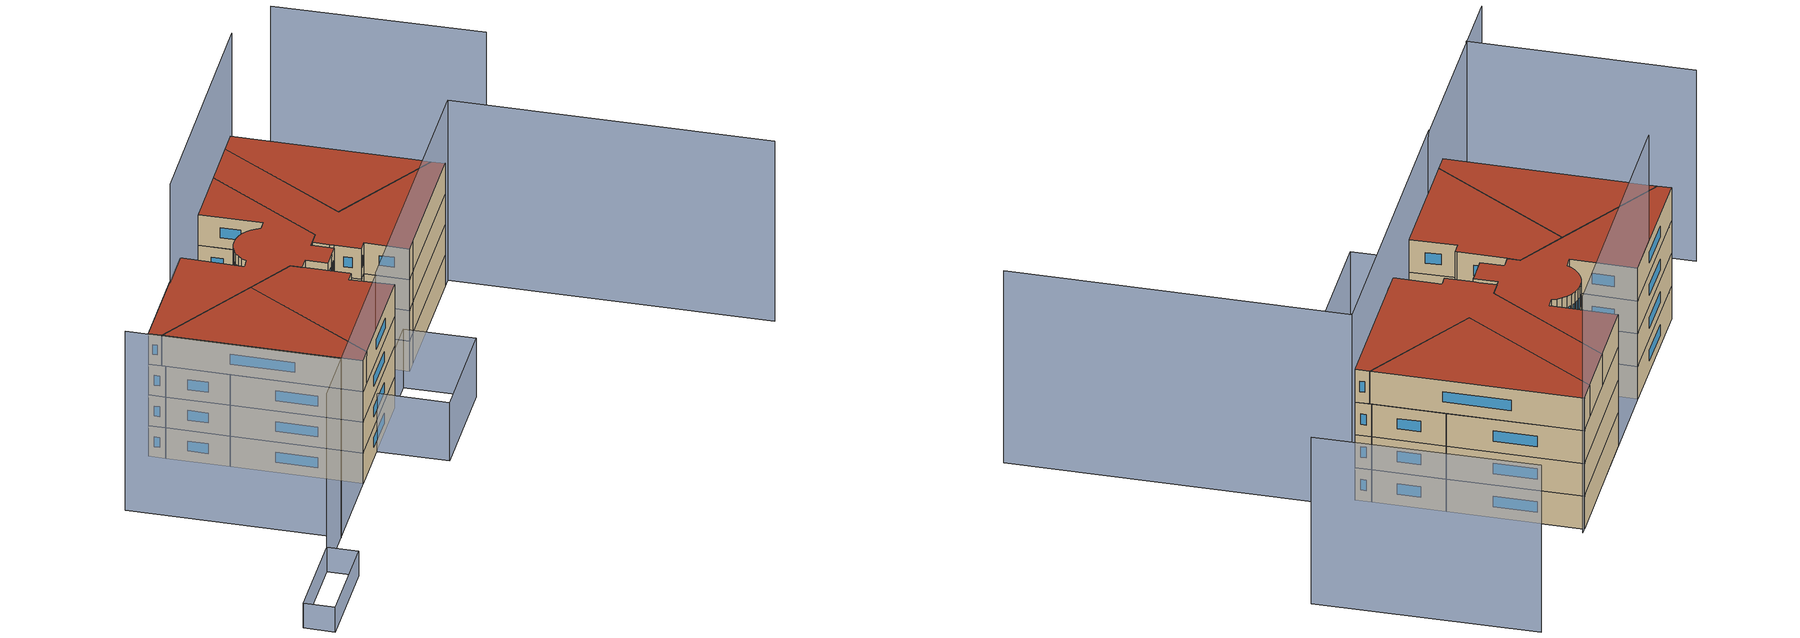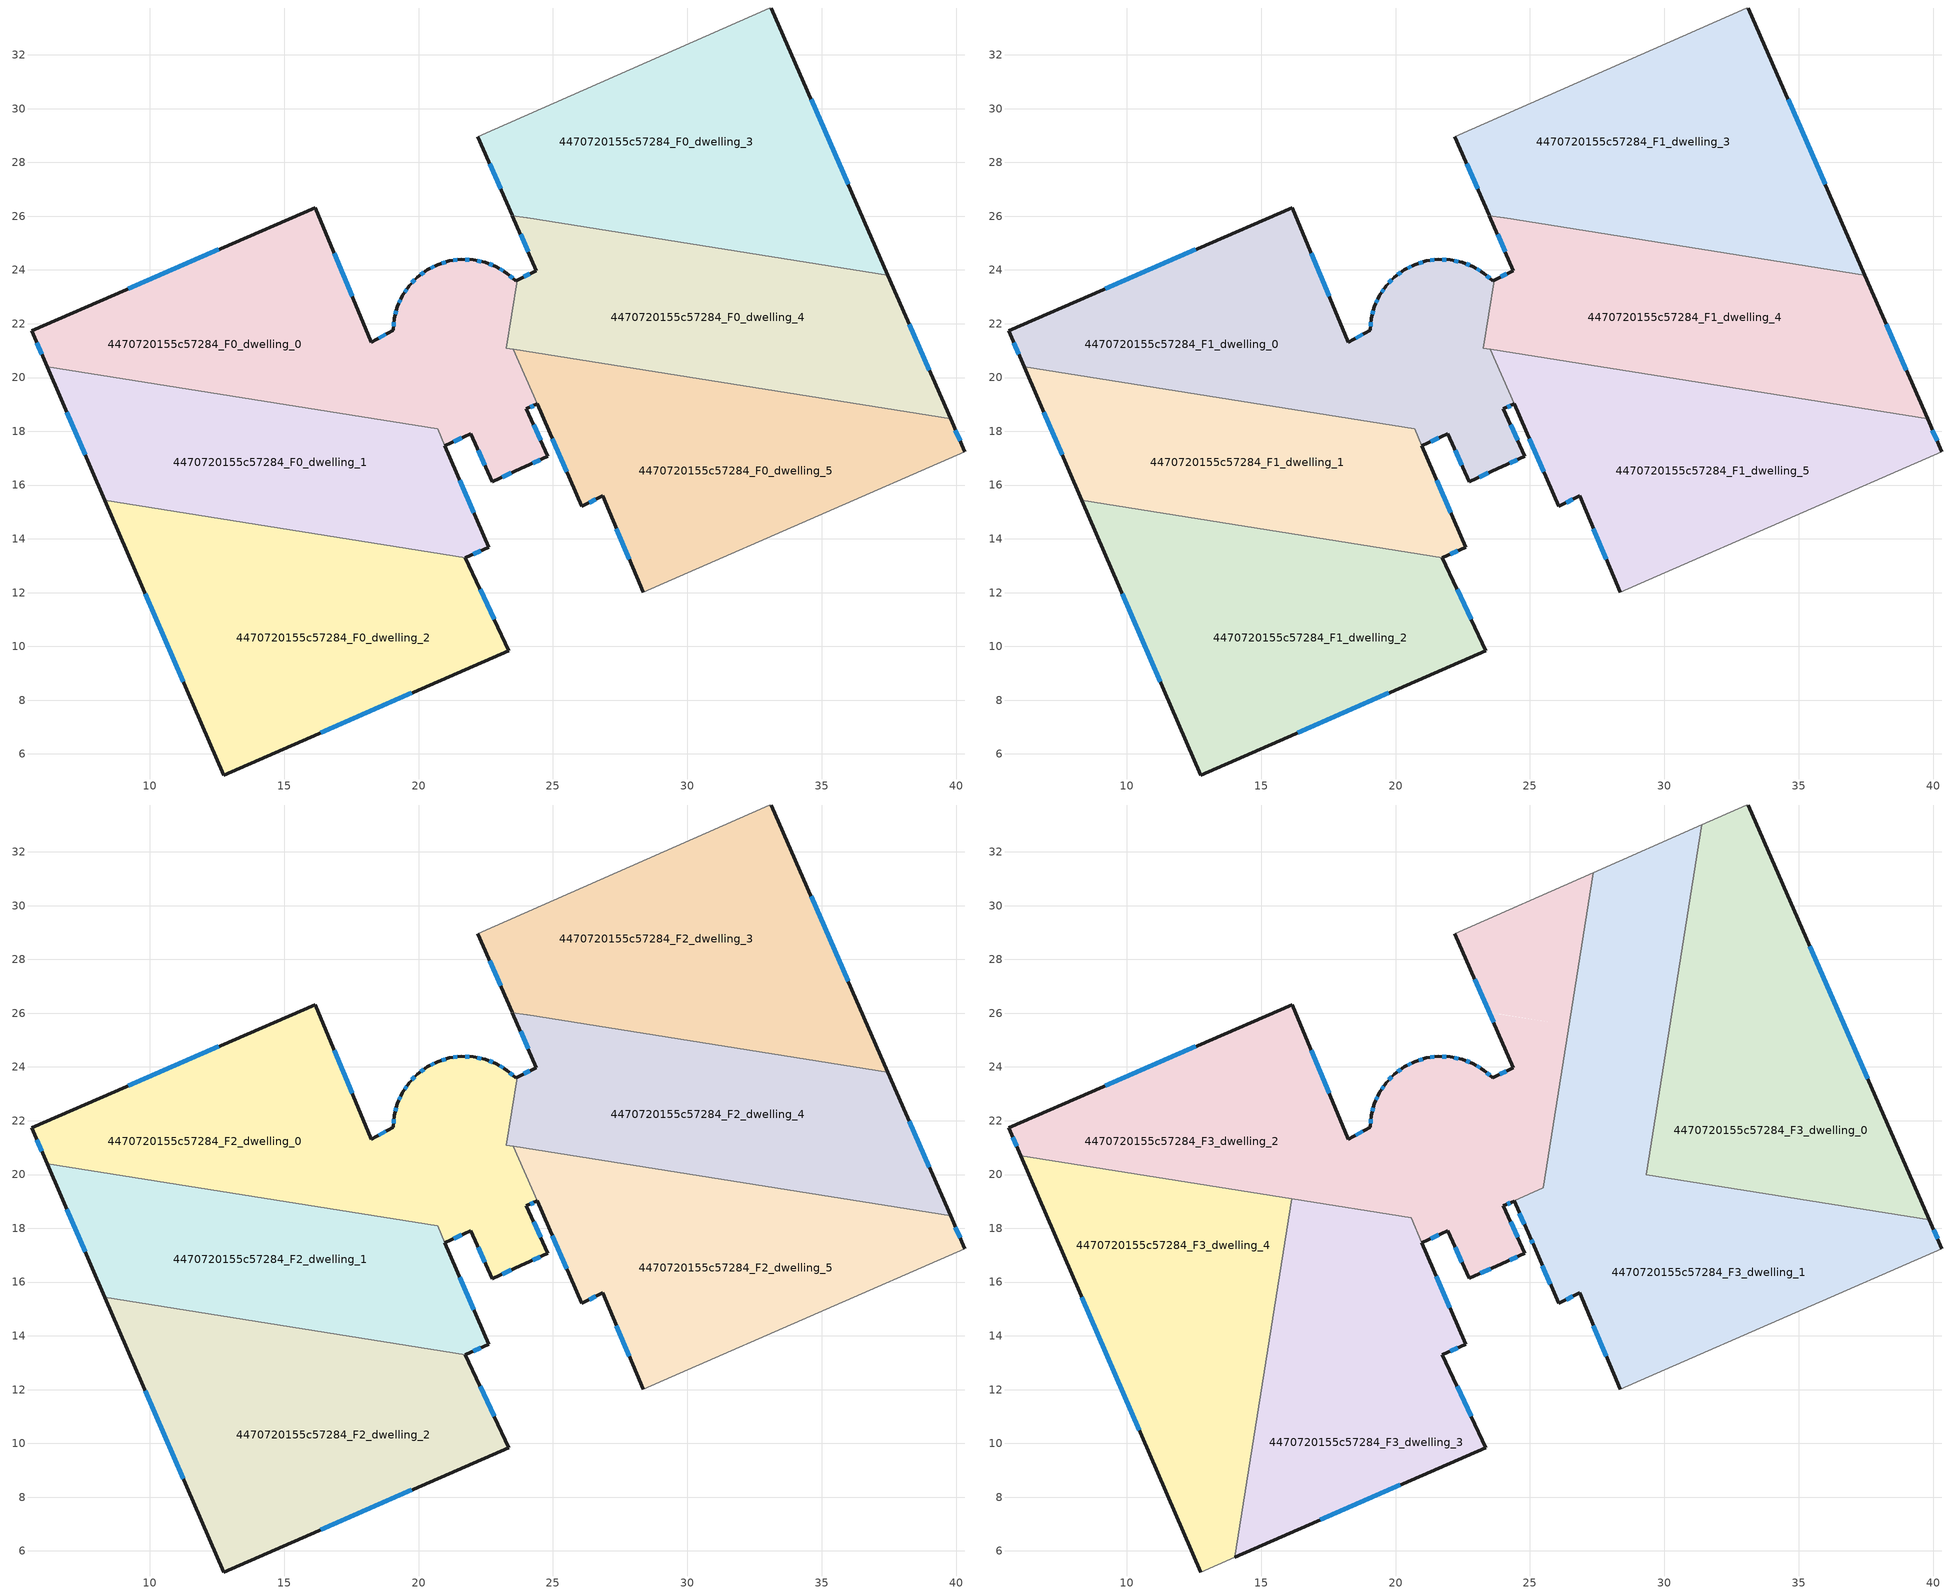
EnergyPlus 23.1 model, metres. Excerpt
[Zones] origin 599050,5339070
4470720155c57284_F0_dwelling_0
 floor ground (EU_floor_Construction): 23.28,23.89 23.61,23.59 23.66,23.62 23.26,21.09 23.53,21.04 24.41,19.02 24.02,18.84 24.81,17.07 23.95,16.68 23.82,16.62 22.74,16.13 21.94,17.9 20.98,17.47 20.71,18.1 6.19,20.4 5.61,21.74 16.16,26.32 18.24,21.31 19.06,21.75 19.1,22.2 19.21,22.64 19.39,23.04 19.65,23.41 19.96,23.74 20.31,24 20.72,24.2 21.15,24.34 21.59,24.4 22.04,24.38 22.48,24.28 22.89,24.12 z0
 wall outside (EU_wall_Construction): 20.98,17.47 21.94,17.9 22.74,16.13 23.82,16.62 23.95,16.68 24.81,17.07 24.02,18.84 24.41,19.02 / 23.66,23.62 23.61,23.59 23.28,23.89 22.89,24.12 22.48,24.28 22.04,24.38 21.59,24.4 21.15,24.34 20.72,24.2 20.31,24 19.96,23.74 19.65,23.41 19.39,23.04 19.21,22.64 19.1,22.2 19.06,21.75 18.24,21.31 16.16,26.32 5.61,21.74 6.19,20.4 z0:3
 wall to 4470720155c57284_F0_dwelling_1 (EU_wall_Construction): 20.71,18.1 20.98,17.47 / 6.19,20.4 20.7,18.1 z0:3
 wall to 4470720155c57284_F0_dwelling_4 (EU_wall_Construction): 23.53,21.04 23.26,21.09 23.66,23.62 z0:3
 wall to 4470720155c57284_F0_dwelling_5 (EU_wall_Construction): 24.41,19.02 23.53,21.04 z0:3
 window (EU_Window_Construction): 21.31,17.62 21.61,17.75 / 5.8,21.29 5.99,20.86 / 12.57,24.76 9.2,23.3 / 17.53,23.02 16.87,24.62 / 18.78,21.6 18.52,21.46 / 19.08,22.05 19.07,21.91 / 19.17,22.49 19.14,22.35 / 19.33,22.9 19.27,22.77 / 19.56,23.29 19.48,23.17 / 19.85,23.63 19.75,23.52 / 20.19,23.91 20.08,23.83 / 20.58,24.13 20.45,24.07 / 21,24.29 20.87,24.25 / 21.44,24.38 21.3,24.36 / 21.89,24.38 21.74,24.39 / 22.33,24.31 22.19,24.34 / 22.75,24.18 22.62,24.23 / 23.15,23.97 23.02,24.04 / 23.5,23.69 23.39,23.79 / 24.15,18.9 24.28,18.96 / 24.54,17.67 24.29,18.24 / 24.24,16.81 24.52,16.94 / 23.11,16.3 23.45,16.45 / 22.21,17.3 22.47,16.73 z1.02:1.98
4470720155c57284_F0_dwelling_1
 floor ground (EU_floor_Construction): 20.7,18.1 22.6,13.69 21.74,13.3 8.33,15.43 6.19,20.4 z0
 wall outside (EU_wall_Construction): 6.19,20.4 8.33,15.43 / 21.74,13.3 22.6,13.69 20.98,17.46 z0:3
 wall to 4470720155c57284_F0_dwelling_2 (EU_wall_Construction): 8.33,15.43 21.74,13.3 z0:3
 window (EU_Window_Construction): 6.92,18.71 7.6,17.12 / 22.05,14.97 21.53,16.18 / 22.03,13.43 22.31,13.56 z1.02:1.98
4470720155c57284_F0_dwelling_2
 floor ground (EU_floor_Construction): 21.74,13.3 23.36,9.84 12.75,5.22 8.33,15.43 z0
 wall outside (EU_wall_Construction): 8.33,15.43 12.75,5.22 23.36,9.84 21.74,13.3 z0:3
 window (EU_Window_Construction): 22.81,11.02 22.29,12.12 / 16.36,6.79 19.75,8.27 / 9.84,11.96 11.25,8.69 z1.02:1.98
4470720155c57284_F0_dwelling_3
 floor ground (EU_floor_Construction): 33.13,33.74 37.46,23.8 23.49,26.02 22.21,28.95 33.04,33.75 z0
 wall outside (EU_wall_Construction): 22.21,28.95 23.49,26.03 / 37.46,23.8 33.13,33.74 z0:3
 wall adiabatic (EU_wall_Construction): 33.13,33.74 33.04,33.75 22.21,28.95 z0:3
 wall to 4470720155c57284_F0_dwelling_4 (EU_wall_Construction): 24.04,25.94 37.46,23.8 / 23.49,26.02 24.03,25.94 z0:3
 window (EU_Window_Construction): 22.64,27.95 23.05,27.02 / 35.99,27.18 34.6,30.36 z1.02:1.98
4470720155c57284_F0_dwelling_4
 floor ground (EU_floor_Construction): 37.46,23.8 39.79,18.46 23.26,21.09 23.66,23.62 24.39,23.98 23.49,26.02 z0
 wall outside (EU_wall_Construction): 39.79,18.46 37.46,23.8 / 23.49,26.02 24.39,23.98 23.66,23.62 z0:3
 wall to 4470720155c57284_F0_dwelling_5 (EU_wall_Construction): 23.53,21.04 39.79,18.46 z0:3
 window (EU_Window_Construction): 39,20.28 38.25,21.99 / 24.14,23.85 23.91,23.74 / 23.79,25.33 24.08,24.67 z1.02:1.98
4470720155c57284_F0_dwelling_5
 floor ground (EU_floor_Construction): 39.79,18.46 40.32,17.24 29.41,12.49 28.35,12.02 26.85,15.6 26.08,15.21 23.53,21.04 z0
 wall outside (EU_wall_Construction): 40.32,17.24 39.79,18.46 / 24.41,19.02 26.08,15.21 26.85,15.6 28.35,12.02 z0:3
 wall adiabatic (EU_wall_Construction): 28.35,12.02 29.41,12.49 40.32,17.24 z0:3
 window (EU_Window_Construction): 27.36,14.38 27.84,13.24 / 26.34,15.34 26.59,15.47 / 40.14,17.65 39.97,18.04 / 24.98,17.72 25.51,16.5 z1.02:1.98
4470720155c57284_F1_dwelling_0
 floor to 4470720155c57284_F0_dwelling_0 (EU_floor_Construction): 23.28,23.89 23.61,23.59 23.66,23.62 23.26,21.09 23.53,21.04 24.41,19.02 24.02,18.84 24.81,17.07 23.95,16.68 23.82,16.62 22.74,16.13 21.94,17.9 20.98,17.47 20.71,18.1 6.19,20.4 5.61,21.74 16.16,26.32 18.24,21.31 19.06,21.75 19.1,22.2 19.21,22.64 19.39,23.04 19.65,23.41 19.96,23.74 20.31,24 20.72,24.2 21.15,24.34 21.59,24.4 22.04,24.38 22.48,24.28 22.89,24.12 z3
 wall outside (EU_wall_Construction): 20.98,17.47 21.94,17.9 22.74,16.13 23.82,16.62 23.95,16.68 24.81,17.07 24.02,18.84 24.41,19.02 / 23.66,23.62 23.61,23.59 23.28,23.89 22.89,24.12 22.48,24.28 22.04,24.38 21.59,24.4 21.15,24.34 20.72,24.2 20.31,24 19.96,23.74 19.65,23.41 19.39,23.04 19.21,22.64 19.1,22.2 19.06,21.75 18.24,21.31 16.16,26.32 5.61,21.74 6.19,20.4 z3:6
 wall to 4470720155c57284_F1_dwelling_1 (EU_wall_Construction): 20.71,18.1 20.98,17.47 / 6.19,20.4 20.7,18.1 z3:6
 wall to 4470720155c57284_F1_dwelling_4 (EU_wall_Construction): 23.53,21.04 23.26,21.09 23.66,23.62 z3:6
 wall to 4470720155c57284_F1_dwelling_5 (EU_wall_Construction): 24.41,19.02 23.53,21.04 z3:6
 window (EU_Window_Construction): 21.31,17.62 21.61,17.75 / 5.8,21.29 5.99,20.86 / 12.57,24.76 9.2,23.3 / 17.53,23.02 16.87,24.62 / 18.78,21.6 18.52,21.46 / 19.08,22.05 19.07,21.91 / 19.17,22.49 19.14,22.35 / 19.33,22.9 19.27,22.77 / 19.56,23.29 19.48,23.17 / 19.85,23.63 19.75,23.52 / 20.19,23.91 20.08,23.83 / 20.58,24.13 20.45,24.07 / 21,24.29 20.87,24.25 / 21.44,24.38 21.3,24.36 / 21.89,24.38 21.74,24.39 / 22.33,24.31 22.19,24.34 / 22.75,24.18 22.62,24.23 / 23.15,23.97 23.02,24.04 / 23.5,23.69 23.39,23.79 / 24.15,18.9 24.28,18.96 / 24.54,17.67 24.29,18.24 / 24.24,16.81 24.52,16.94 / 23.11,16.3 23.45,16.45 / 22.21,17.3 22.47,16.73 z4.02:4.98
4470720155c57284_F1_dwelling_1
 floor to 4470720155c57284_F0_dwelling_1 (EU_floor_Construction): 20.7,18.1 20.98,17.46 22.6,13.69 21.74,13.3 8.33,15.43 6.19,20.4 z3
 wall outside (EU_wall_Construction): 6.19,20.4 8.33,15.43 / 21.74,13.3 22.6,13.69 20.98,17.46 z3:6
 wall to 4470720155c57284_F1_dwelling_2 (EU_wall_Construction): 8.33,15.43 21.74,13.3 z3:6
 window (EU_Window_Construction): 6.92,18.71 7.6,17.12 / 22.05,14.97 21.53,16.18 / 22.03,13.43 22.31,13.56 z4.02:4.98
4470720155c57284_F1_dwelling_2
 floor to 4470720155c57284_F0_dwelling_2 (EU_floor_Construction): 21.74,13.3 23.36,9.84 12.75,5.22 8.33,15.43 z3
 wall outside (EU_wall_Construction): 8.33,15.43 12.75,5.22 23.36,9.84 21.74,13.3 z3:6
 window (EU_Window_Construction): 22.81,11.02 22.29,12.12 / 16.36,6.79 19.75,8.27 / 9.84,11.96 11.25,8.69 z4.02:4.98
4470720155c57284_F1_dwelling_3
 floor to 4470720155c57284_F0_dwelling_3 (EU_floor_Construction): 33.13,33.74 37.46,23.8 23.49,26.03 22.21,28.95 33.04,33.75 z3
 wall outside (EU_wall_Construction): 22.21,28.95 23.49,26.03 / 37.46,23.8 33.13,33.74 z3:6
 wall adiabatic (EU_wall_Construction): 33.13,33.74 33.04,33.75 22.21,28.95 z3:6
 wall to 4470720155c57284_F1_dwelling_4 (EU_wall_Construction): 24.04,25.94 37.46,23.8 / 23.49,26.02 24.03,25.94 z3:6
 window (EU_Window_Construction): 22.64,27.95 23.05,27.02 / 35.99,27.18 34.6,30.36 z4.02:4.98
4470720155c57284_F1_dwelling_4
 floor to 4470720155c57284_F0_dwelling_4 (EU_floor_Construction): 37.46,23.8 39.79,18.46 23.26,21.09 23.66,23.62 24.39,23.98 23.49,26.02 z3
 wall outside (EU_wall_Construction): 39.79,18.46 37.46,23.8 / 23.49,26.02 24.39,23.98 23.66,23.62 z3:6
 wall to 4470720155c57284_F1_dwelling_5 (EU_wall_Construction): 23.53,21.04 39.79,18.46 z3:6
 window (EU_Window_Construction): 39,20.28 38.25,21.99 / 24.14,23.85 23.91,23.74 / 23.79,25.33 24.08,24.67 z4.02:4.98
4470720155c57284_F1_dwelling_5
 floor to 4470720155c57284_F0_dwelling_5 (EU_floor_Construction): 39.79,18.46 40.32,17.24 29.41,12.49 28.35,12.02 26.85,15.6 26.08,15.21 23.53,21.04 z3
 wall outside (EU_wall_Construction): 40.32,17.24 39.79,18.46 / 24.41,19.02 26.08,15.21 26.85,15.6 28.35,12.02 z3:6
 wall adiabatic (EU_wall_Construction): 28.35,12.02 29.41,12.49 40.32,17.24 z3:6
 window (EU_Window_Construction): 27.36,14.38 27.84,13.24 / 26.34,15.34 26.59,15.47 / 40.14,17.65 39.97,18.04 / 24.98,17.72 25.51,16.5 z4.02:4.98
4470720155c57284_F2_dwelling_0
 floor to 4470720155c57284_F1_dwelling_0 (EU_floor_Construction): 23.28,23.89 23.61,23.59 23.66,23.62 23.26,21.09 23.53,21.04 24.41,19.02 24.02,18.84 24.81,17.07 23.95,16.68 23.82,16.62 22.74,16.13 21.94,17.9 20.98,17.47 20.71,18.1 6.19,20.4 5.61,21.74 16.16,26.32 18.24,21.31 19.06,21.75 19.1,22.2 19.21,22.64 19.39,23.04 19.65,23.41 19.96,23.74 20.31,24 20.72,24.2 21.15,24.34 21.59,24.4 22.04,24.38 22.48,24.28 22.89,24.12 z6
 wall outside (EU_wall_Construction): 20.98,17.47 21.94,17.9 22.74,16.13 23.82,16.62 23.95,16.68 24.81,17.07 24.02,18.84 24.41,19.02 / 23.66,23.62 23.61,23.59 23.28,23.89 22.89,24.12 22.48,24.28 22.04,24.38 21.59,24.4 21.15,24.34 20.72,24.2 20.31,24 19.96,23.74 19.65,23.41 19.39,23.04 19.21,22.64 19.1,22.2 19.06,21.75 18.24,21.31 16.16,26.32 5.61,21.74 6.19,20.4 z6:9
 wall to 4470720155c57284_F2_dwelling_1 (EU_wall_Construction): 20.71,18.1 20.98,17.47 / 6.19,20.4 20.7,18.1 z6:9
 wall to 4470720155c57284_F2_dwelling_4 (EU_wall_Construction): 23.53,21.04 23.26,21.09 23.66,23.62 z6:9
 wall to 4470720155c57284_F2_dwelling_5 (EU_wall_Construction): 24.41,19.02 23.53,21.04 z6:9
 window (EU_Window_Construction): 21.31,17.62 21.61,17.75 / 5.8,21.29 5.99,20.86 / 12.57,24.76 9.2,23.3 / 17.53,23.02 16.87,24.62 / 18.78,21.6 18.52,21.46 / 19.08,22.05 19.07,21.91 / 19.17,22.49 19.14,22.35 / 19.33,22.9 19.27,22.77 / 19.56,23.29 19.48,23.17 / 19.85,23.63 19.75,23.52 / 20.19,23.91 20.08,23.83 / 20.58,24.13 20.45,24.07 / 21,24.29 20.87,24.25 / 21.44,24.38 21.3,24.36 / 21.89,24.38 21.74,24.39 / 22.33,24.31 22.19,24.34 / 22.75,24.18 22.62,24.23 / 23.15,23.97 23.02,24.04 / 23.5,23.69 23.39,23.79 / 24.15,18.9 24.28,18.96 / 24.54,17.67 24.29,18.24 / 24.24,16.81 24.52,16.94 / 23.11,16.3 23.45,16.45 / 22.21,17.3 22.47,16.73 z7.02:7.98
4470720155c57284_F2_dwelling_1
 floor to 4470720155c57284_F1_dwelling_1 (EU_floor_Construction): 20.7,18.1 20.98,17.46 22.6,13.69 21.74,13.3 8.33,15.43 6.19,20.4 z6
 wall outside (EU_wall_Construction): 6.19,20.4 8.33,15.43 / 21.74,13.3 22.6,13.69 20.98,17.46 z6:9
 wall to 4470720155c57284_F2_dwelling_2 (EU_wall_Construction): 8.33,15.43 21.74,13.3 z6:9
 window (EU_Window_Construction): 6.92,18.71 7.6,17.12 / 22.05,14.97 21.53,16.18 / 22.03,13.43 22.31,13.56 z7.02:7.98
4470720155c57284_F2_dwelling_2
 floor to 4470720155c57284_F1_dwelling_2 (EU_floor_Construction): 21.74,13.3 23.36,9.84 12.75,5.22 8.33,15.43 z6
 wall outside (EU_wall_Construction): 8.33,15.43 12.75,5.22 23.36,9.84 21.74,13.3 z6:9
 window (EU_Window_Construction): 22.81,11.02 22.29,12.12 / 16.36,6.79 19.75,8.27 / 9.84,11.96 11.25,8.69 z7.02:7.98
4470720155c57284_F2_dwelling_3
 floor to 4470720155c57284_F1_dwelling_3 (EU_floor_Construction): 33.13,33.74 37.46,23.8 23.49,26.03 22.21,28.95 33.04,33.75 z6
 wall outside (EU_wall_Construction): 22.21,28.95 23.49,26.03 / 37.46,23.8 33.13,33.74 z6:9
 wall adiabatic (EU_wall_Construction): 33.13,33.74 33.04,33.75 22.21,28.95 z6:9
 wall to 4470720155c57284_F2_dwelling_4 (EU_wall_Construction): 24.04,25.94 37.46,23.8 / 23.49,26.02 24.03,25.94 z6:9
 window (EU_Window_Construction): 22.64,27.95 23.05,27.02 / 35.99,27.18 34.6,30.36 z7.02:7.98
4470720155c57284_F2_dwelling_4
 floor to 4470720155c57284_F1_dwelling_4 (EU_floor_Construction): 37.46,23.8 39.79,18.46 23.26,21.09 23.66,23.62 24.39,23.98 23.49,26.02 z6
 wall outside (EU_wall_Construction): 39.79,18.46 37.46,23.8 / 23.49,26.02 24.39,23.98 23.66,23.62 z6:9
 wall to 4470720155c57284_F2_dwelling_5 (EU_wall_Construction): 23.53,21.04 39.79,18.46 z6:9
 window (EU_Window_Construction): 39,20.28 38.25,21.99 / 24.14,23.85 23.91,23.74 / 23.79,25.33 24.08,24.67 z7.02:7.98
 ceiling adiabatic (EU_roof_Construction): 39.79,18.46 37.46,23.8 30.12,24.97 29.35,20.12 z9
4470720155c57284_F2_dwelling_5
 floor to 4470720155c57284_F1_dwelling_5 (EU_floor_Construction): 39.79,18.46 40.32,17.24 29.41,12.49 28.35,12.02 26.85,15.6 26.08,15.21 23.53,21.04 z6
 wall outside (EU_wall_Construction): 40.32,17.24 39.79,18.46 / 24.41,19.02 26.08,15.21 26.85,15.6 28.35,12.02 z6:9
 wall adiabatic (EU_wall_Construction): 28.35,12.02 29.41,12.49 40.32,17.24 z6:9
 window (EU_Window_Construction): 27.36,14.38 27.84,13.24 / 26.34,15.34 26.59,15.47 / 40.14,17.65 39.97,18.04 / 24.98,17.72 25.51,16.5 z7.02:7.98
 ceiling adiabatic (EU_roof_Construction): 39.85,18.32 39.79,18.46 29.35,20.12 29.33,19.99 z9
4470720155c57284_F3_dwelling_0
 floor to 4470720155c57284_F2_dwelling_3 (EU_floor_Construction): 33.13,33.74 37.46,23.8 30.12,24.97 31.4,33.02 33.04,33.75 z9
 floor adiabatic (EU_floor_Construction): 37.46,23.8 39.85,18.32 29.33,19.99 30.12,24.97 z9
 wall outside (EU_wall_Construction): 39.85,18.32 33.13,33.74 z9:12
 wall to 4470720155c57284_F3_dwelling_1 (EU_wall_Construction): 31.4,33.02 29.33,19.99 39.85,18.32 z9:12
 wall adiabatic (EU_wall_Construction): 33.13,33.74 33.04,33.75 31.4,33.02 z9:12
 window (EU_Window_Construction): 37.56,23.56 35.42,28.49 z10.02:10.98
 roof outside (EU_roof_Construction): 39.85,18.32 33.13,33.74 33.04,33.75 31.4,33.02 29.33,19.99 z12
4470720155c57284_F3_dwelling_1
 floor to 4470720155c57284_F2_dwelling_5 (EU_floor_Construction): 39.85,18.32 40.32,17.24 29.41,12.49 28.35,12.02 26.85,15.6 26.08,15.21 24.41,19.02 25.5,19.51 25.69,20.7 29.35,20.12 29.33,19.99 z9
 floor to 4470720155c57284_F2_dwelling_3 (EU_floor_Construction): 31.4,33.02 30.12,24.97 26.46,25.56 27.36,31.23 z9
 floor to 4470720155c57284_F2_dwelling_4 (EU_floor_Construction): 30.12,24.97 29.35,20.12 25.69,20.7 26.46,25.55 z9
 wall outside (EU_wall_Construction): 40.32,17.24 39.85,18.32 / 24.41,19.02 24.99,17.7 25.15,17.33 26.08,15.21 26.85,15.6 28.35,12.02 z9:12
 wall adiabatic (EU_wall_Construction): 31.4,33.02 27.36,31.23 / 28.35,12.02 29.41,12.49 40.32,17.24 z9:12
 wall to 4470720155c57284_F3_dwelling_2 (EU_wall_Construction): 27.36,31.23 25.5,19.51 24.41,19.02 z9:12
 window (EU_Window_Construction): 40.16,17.61 40.01,17.95 / 27.36,14.38 27.84,13.24 / 26.34,15.34 26.59,15.47 / 25.47,16.6 25.76,15.93 / 25.04,17.57 25.1,17.45 / 24.61,18.57 24.79,18.15 z10.02:10.98
 roof outside (EU_roof_Construction): 40.32,17.24 39.85,18.32 29.33,19.99 31.4,33.02 27.36,31.23 25.5,19.51 24.41,19.02 24.99,17.7 25.15,17.33 26.08,15.21 26.85,15.6 28.35,12.02 29.41,12.49 z12
4470720155c57284_F3_dwelling_2
 floor to 4470720155c57284_F2_dwelling_0 (EU_floor_Construction): 23.28,23.89 23.61,23.59 23.66,23.62 23.26,21.09 23.53,21.04 24.41,19.02 24.02,18.84 24.81,17.07 23.95,16.68 23.82,16.62 23.8,16.61 22.74,16.13 21.94,17.9 20.98,17.47 20.58,18.4 6.06,20.7 5.61,21.74 16.16,26.32 18.24,21.31 19.06,21.75 19.1,22.2 19.21,22.64 19.39,23.04 19.65,23.41 19.96,23.74 20.31,24 20.72,24.2 21.15,24.34 21.59,24.4 22.04,24.38 22.48,24.28 22.89,24.12 z9
 floor to 4470720155c57284_F2_dwelling_5 (EU_floor_Construction): 25.69,20.7 25.5,19.51 24.41,19.02 23.53,21.04 z9
 floor to 4470720155c57284_F2_dwelling_4 (EU_floor_Construction): 26.46,25.55 25.69,20.7 23.26,21.09 23.66,23.62 24.39,23.98 23.49,26.02 z9
 floor to 4470720155c57284_F2_dwelling_3 (EU_floor_Construction): 27.36,31.23 26.46,25.56 23.49,26.03 22.21,28.95 z9
 wall outside (EU_wall_Construction): 20.98,17.47 21.94,17.9 22.74,16.13 23.95,16.68 24.81,17.07 24.02,18.84 24.41,19.01 / 22.21,28.95 24.39,23.98 23.61,23.59 23.28,23.89 22.89,24.12 22.48,24.28 22.04,24.38 21.59,24.4 21.15,24.34 20.72,24.2 20.31,24 19.96,23.74 19.65,23.41 19.39,23.04 19.21,22.64 19.1,22.2 19.06,21.75 18.24,21.31 16.16,26.32 5.61,21.74 6.06,20.7 z9:12
 wall to 4470720155c57284_F3_dwelling_3 (EU_wall_Construction): 20.58,18.4 20.98,17.47 / 16.13,19.1 20.57,18.4 z9:12
 wall adiabatic (EU_wall_Construction): 27.36,31.23 22.21,28.95 z9:12
 wall to 4470720155c57284_F3_dwelling_4 (EU_wall_Construction): 6.06,20.7 16.13,19.1 z9:12
 window (EU_Window_Construction): 24.15,18.9 24.27,18.95 / 24.54,17.67 24.29,18.24 / 24.24,16.81 24.52,16.94 / 23.15,16.32 23.54,16.49 / 22.21,17.3 22.47,16.74 / 21.31,17.62 21.61,17.75 / 5.76,21.39 5.9,21.06 / 12.57,24.76 9.2,23.3 / 17.53,23.02 16.87,24.62 / 18.78,21.6 18.52,21.46 / 19.08,22.05 19.07,21.91 / 19.17,22.49 19.14,22.35 / 19.33,22.9 19.27,22.77 / 19.56,23.29 19.48,23.17 / 19.85,23.63 19.75,23.52 / 20.19,23.91 20.08,23.83 / 20.58,24.13 20.45,24.07 / 21,24.29 20.87,24.25 / 21.44,24.38 21.3,24.36 / 21.89,24.38 21.74,24.39 / 22.33,24.31 22.19,24.34 / 22.75,24.18 22.62,24.23 / 23.15,23.97 23.02,24.04 / 23.5,23.69 23.39,23.79 / 24.12,23.85 23.88,23.72 / 22.95,27.26 23.64,25.67 z10.02:10.98
 roof outside (EU_roof_Construction): 24.81,17.07 24.02,18.84 25.5,19.51 27.36,31.23 22.21,28.95 24.39,23.98 23.61,23.59 23.28,23.89 22.89,24.12 22.48,24.28 22.04,24.38 21.59,24.4 21.15,24.34 20.72,24.2 20.31,24 19.96,23.74 19.65,23.41 19.39,23.04 19.21,22.64 19.1,22.2 19.06,21.75 18.24,21.31 16.16,26.32 5.61,21.74 6.06,20.7 20.58,18.4 20.98,17.47 21.94,17.9 22.74,16.13 23.95,16.68 z12
4470720155c57284_F3_dwelling_3
 floor to 4470720155c57284_F2_dwelling_2 (EU_floor_Construction): 21.74,13.3 23.36,9.84 14.02,5.77 15.37,14.31 z9
 floor to 4470720155c57284_F2_dwelling_1 (EU_floor_Construction): 20.72,18.06 22.6,13.69 21.74,13.3 15.37,14.31 16.09,18.83 20.7,18.1 z9
 floor to 4470720155c57284_F2_dwelling_0 (EU_floor_Construction): 20.58,18.4 20.7,18.1 16.09,18.83 16.13,19.1 z9
 wall outside (EU_wall_Construction): 14.02,5.77 23.36,9.84 21.74,13.3 22.6,13.69 22.55,13.81 20.98,17.46 z9:12
 wall to 4470720155c57284_F3_dwelling_4 (EU_wall_Construction): 16.13,19.1 14.02,5.77 z9:12
 window (EU_Window_Construction): 17.19,7.15 20.18,8.45 / 22.02,15.05 21.51,16.22 / 22.03,13.43 22.31,13.56 / 22.81,11.02 22.29,12.12 z10.02:10.98
 roof outside (EU_roof_Construction): 23.36,9.84 21.74,13.3 22.6,13.69 22.55,13.81 20.98,17.46 20.57,18.4 16.13,19.1 14.02,5.77 z12
4470720155c57284_F3_dwelling_4
 floor to 4470720155c57284_F2_dwelling_1 (EU_floor_Construction): 16.09,18.83 15.37,14.31 8.34,15.43 6.19,20.4 z9
 floor to 4470720155c57284_F2_dwelling_0 (EU_floor_Construction): 16.13,19.1 16.09,18.83 6.19,20.4 6.06,20.7 z9
 floor to 4470720155c57284_F2_dwelling_2 (EU_floor_Construction): 15.37,14.31 14.02,5.77 12.75,5.22 8.34,15.43 z9
 wall outside (EU_wall_Construction): 6.06,20.7 12.75,5.22 z9:12
 wall adiabatic (EU_wall_Construction): 12.75,5.22 14.02,5.77 z9:12
 window (EU_Window_Construction): 8.33,15.43 10.47,10.49 z10.02:10.98
 roof outside (EU_roof_Construction): 14.02,5.77 16.13,19.1 6.06,20.7 12.75,5.22 z12
shading: 0.49,-0.13 17.23,7.18 z0:17.4; 1.56,-2.59 -6.29,-6.01 / -6.29,-6.01 -7.36,-3.54 / -7.36,-3.54 0.49,-0.12 / 0.49,-0.12 1.56,-2.59 z0:2.4; 17.06,7.1 41.15,17.6 / 41.15,17.6 52.08,-7.47 z0:17.6; 53.91,23.14 46.59,39.61 z0:15.3; -1.95,18.48 5.25,1.91 z0:17.5; 17.22,7.16 26.17,11.07 / 26.17,11.07 28.62,5.45 / 28.62,5.45 19.67,1.55 / 19.67,1.55 17.22,7.16 z0:5.7; 33.61,33.98 12.62,24.72 z0:21.7
[Building]
EU S2 Campaign: North Axis=0; Terrain=City; Solar Distribution=FullExterior
[Site:Location]
Vienna: Latitude=48; Longitude=16.5; Time Zone=1; Elevation=183
[SizingPeriod:WeatherFileDays]
AnnualSizingPeriod: Begin Month=1; Begin Day of Month=1; End Month=12; End Day of Month=31; Day of Week for Start Day=Monday; Use Weather File Daylight Saving Period=No; Use Weather File Rain and Snow Indicators=No
[MATERIAL]
EU_InternalMass_Material: Roughness=MediumRough; Thickness=0.1; Conductivity=1; Density=1800; Specific Heat=900; Thermal Absorptance=0.9; Solar Absorptance=0.7; Visible Absorptance=0.7
[MATERIAL:NOMASS] Roughness=MediumRough; Thermal Absorptance=0.9; Solar Absorptance=0.7; Visible Absorptance=0.7
Name | Thermal Resistance
EU_wall_NoMass | 0.942466
EU_roof_NoMass | 0.551687
EU_floor_NoMass | 0.66527
[WINDOWMATERIAL:SIMPLEGLAZINGSYSTEM]
EU_Window_SimpleGlazing: UFactor=2.03367; Solar Heat Gain Coefficient=0.65; Visible Transmittance=0.65
[CONSTRUCTION]
EU_wall_Construction: EU_wall_NoMass
EU_roof_Construction: EU_roof_NoMass
EU_floor_Construction: EU_floor_NoMass
EU_Window_Construction: EU_Window_SimpleGlazing
EU_InternalMass_Construction: EU_InternalMass_Material
[ZONE] Type=1; Multiplier=1; Ceiling Height=autocalculate; Floor Area=autocalculate; Part of Total Floor Area=Yes
Name | Volume
4470720155c57284_F0_dwelling_0; 4470720155c57284_F1_dwelling_0; 4470720155c57284_F2_dwelling_0 | 271.873
4470720155c57284_F3_dwelling_0 | 258.229
4470720155c57284_F0_dwelling_1 | 200.802
4470720155c57284_F1_dwelling_1; 4470720155c57284_F2_dwelling_1 | 200.827
4470720155c57284_F3_dwelling_1 | 350.016
4470720155c57284_F0_dwelling_2; 4470720155c57284_F1_dwelling_2; 4470720155c57284_F2_dwelling_2 | 257.604
4470720155c57284_F3_dwelling_2 | 355.918
4470720155c57284_F0_dwelling_3 | 251.55
4470720155c57284_F1_dwelling_3; 4470720155c57284_F2_dwelling_3 | 251.451
4470720155c57284_F3_dwelling_3 | 229.014
4470720155c57284_F0_dwelling_4; 4470720155c57284_F1_dwelling_4; 4470720155c57284_F2_dwelling_4 | 222.76
4470720155c57284_F3_dwelling_4 | 241.57
4470720155c57284_F0_dwelling_5 | 230.167
4470720155c57284_F1_dwelling_5; 4470720155c57284_F2_dwelling_5 | 230.117
[INTERNALMASS] Construction=EU_InternalMass_Construction
Name | Zone or ZoneList | Surface Area
4470720155c57284_F0_dwelling_0_EU_InternalMass | 4470720155c57284_F0_dwelling_0 | 90.6233
4470720155c57284_F0_dwelling_1_EU_InternalMass | 4470720155c57284_F0_dwelling_1 | 66.9439
4470720155c57284_F0_dwelling_2_EU_InternalMass | 4470720155c57284_F0_dwelling_2 | 85.8684
4470720155c57284_F0_dwelling_3_EU_InternalMass | 4470720155c57284_F0_dwelling_3 | 83.8473
4470720155c57284_F0_dwelling_4_EU_InternalMass | 4470720155c57284_F0_dwelling_4 | 74.2556
4470720155c57284_F0_dwelling_5_EU_InternalMass | 4470720155c57284_F0_dwelling_5 | 76.724
4470720155c57284_F1_dwelling_0_EU_InternalMass | 4470720155c57284_F1_dwelling_0 | 90.6233
4470720155c57284_F1_dwelling_1_EU_InternalMass | 4470720155c57284_F1_dwelling_1 | 66.9439
4470720155c57284_F1_dwelling_2_EU_InternalMass | 4470720155c57284_F1_dwelling_2 | 85.8684
4470720155c57284_F1_dwelling_3_EU_InternalMass | 4470720155c57284_F1_dwelling_3 | 83.8473
4470720155c57284_F1_dwelling_4_EU_InternalMass | 4470720155c57284_F1_dwelling_4 | 74.2556
4470720155c57284_F1_dwelling_5_EU_InternalMass | 4470720155c57284_F1_dwelling_5 | 76.724
4470720155c57284_F2_dwelling_0_EU_InternalMass | 4470720155c57284_F2_dwelling_0 | 90.6233
4470720155c57284_F2_dwelling_1_EU_InternalMass | 4470720155c57284_F2_dwelling_1 | 66.9439
4470720155c57284_F2_dwelling_2_EU_InternalMass | 4470720155c57284_F2_dwelling_2 | 85.8684
4470720155c57284_F2_dwelling_3_EU_InternalMass | 4470720155c57284_F2_dwelling_3 | 83.8473
4470720155c57284_F2_dwelling_4_EU_InternalMass | 4470720155c57284_F2_dwelling_4 | 74.2556
4470720155c57284_F2_dwelling_5_EU_InternalMass | 4470720155c57284_F2_dwelling_5 | 76.724
4470720155c57284_F3_dwelling_0_EU_InternalMass | 4470720155c57284_F3_dwelling_0 | 86.0739
4470720155c57284_F3_dwelling_1_EU_InternalMass | 4470720155c57284_F3_dwelling_1 | 116.673
4470720155c57284_F3_dwelling_2_EU_InternalMass | 4470720155c57284_F3_dwelling_2 | 118.645
4470720155c57284_F3_dwelling_3_EU_InternalMass | 4470720155c57284_F3_dwelling_3 | 76.3486
4470720155c57284_F3_dwelling_4_EU_InternalMass | 4470720155c57284_F3_dwelling_4 | 80.5241
[OTHEREQUIPMENT] Fuel Type=Electricity; Design Level Calculation Method=Watts/Area; Power per Zone Floor Area=1; Fraction Latent=0; Fraction Radiant=0; Fraction Lost=0; Carbon Dioxide Generation Rate=0; EndUse Subcategory=EU_Step8_InternalGains
Name | Zone or ZoneList or Space or SpaceList | Schedule
EU_Step8_InternalGain_4470720155c57284_F0_dwelling_0_f000 | 4470720155c57284_F0_dwelling_0 | EU_Step8_GainSchedule_4470720155c57284_F0_dwelling_0_f000
EU_Step8_InternalGain_4470720155c57284_F0_dwelling_1_f000 | 4470720155c57284_F0_dwelling_1 | EU_Step8_GainSchedule_4470720155c57284_F0_dwelling_1_f000
EU_Step8_InternalGain_4470720155c57284_F0_dwelling_2_f000 | 4470720155c57284_F0_dwelling_2 | EU_Step8_GainSchedule_4470720155c57284_F0_dwelling_2_f000
EU_Step8_InternalGain_4470720155c57284_F0_dwelling_3_f000 | 4470720155c57284_F0_dwelling_3 | EU_Step8_GainSchedule_4470720155c57284_F0_dwelling_3_f000
EU_Step8_InternalGain_4470720155c57284_F0_dwelling_4_f000 | 4470720155c57284_F0_dwelling_4 | EU_Step8_GainSchedule_4470720155c57284_F0_dwelling_4_f000
EU_Step8_InternalGain_4470720155c57284_F0_dwelling_5_f000 | 4470720155c57284_F0_dwelling_5 | EU_Step8_GainSchedule_4470720155c57284_F0_dwelling_5_f000
EU_Step8_InternalGain_4470720155c57284_F1_dwelling_0_f000 | 4470720155c57284_F1_dwelling_0 | EU_Step8_GainSchedule_4470720155c57284_F1_dwelling_0_f000
EU_Step8_InternalGain_4470720155c57284_F1_dwelling_1_f000 | 4470720155c57284_F1_dwelling_1 | EU_Step8_GainSchedule_4470720155c57284_F1_dwelling_1_f000
EU_Step8_InternalGain_4470720155c57284_F1_dwelling_2_f000 | 4470720155c57284_F1_dwelling_2 | EU_Step8_GainSchedule_4470720155c57284_F1_dwelling_2_f000
EU_Step8_InternalGain_4470720155c57284_F1_dwelling_3_f000 | 4470720155c57284_F1_dwelling_3 | EU_Step8_GainSchedule_4470720155c57284_F1_dwelling_3_f000
EU_Step8_InternalGain_4470720155c57284_F1_dwelling_4_f000 | 4470720155c57284_F1_dwelling_4 | EU_Step8_GainSchedule_4470720155c57284_F1_dwelling_4_f000
EU_Step8_InternalGain_4470720155c57284_F1_dwelling_5_f000 | 4470720155c57284_F1_dwelling_5 | EU_Step8_GainSchedule_4470720155c57284_F1_dwelling_5_f000
EU_Step8_InternalGain_4470720155c57284_F2_dwelling_0_f000 | 4470720155c57284_F2_dwelling_0 | EU_Step8_GainSchedule_4470720155c57284_F2_dwelling_0_f000
EU_Step8_InternalGain_4470720155c57284_F2_dwelling_1_f000 | 4470720155c57284_F2_dwelling_1 | EU_Step8_GainSchedule_4470720155c57284_F2_dwelling_1_f000
EU_Step8_InternalGain_4470720155c57284_F2_dwelling_2_f000 | 4470720155c57284_F2_dwelling_2 | EU_Step8_GainSchedule_4470720155c57284_F2_dwelling_2_f000
EU_Step8_InternalGain_4470720155c57284_F2_dwelling_3_f000 | 4470720155c57284_F2_dwelling_3 | EU_Step8_GainSchedule_4470720155c57284_F2_dwelling_3_f000
EU_Step8_InternalGain_4470720155c57284_F2_dwelling_4_f000 | 4470720155c57284_F2_dwelling_4 | EU_Step8_GainSchedule_4470720155c57284_F2_dwelling_4_f000
EU_Step8_InternalGain_4470720155c57284_F2_dwelling_5_f000 | 4470720155c57284_F2_dwelling_5 | EU_Step8_GainSchedule_4470720155c57284_F2_dwelling_5_f000
EU_Step8_InternalGain_4470720155c57284_F3_dwelling_0_f000 | 4470720155c57284_F3_dwelling_0 | EU_Step8_GainSchedule_4470720155c57284_F3_dwelling_0_f000
EU_Step8_InternalGain_4470720155c57284_F3_dwelling_1_f000 | 4470720155c57284_F3_dwelling_1 | EU_Step8_GainSchedule_4470720155c57284_F3_dwelling_1_f000
EU_Step8_InternalGain_4470720155c57284_F3_dwelling_2_f000 | 4470720155c57284_F3_dwelling_2 | EU_Step8_GainSchedule_4470720155c57284_F3_dwelling_2_f000
EU_Step8_InternalGain_4470720155c57284_F3_dwelling_3_f000 | 4470720155c57284_F3_dwelling_3 | EU_Step8_GainSchedule_4470720155c57284_F3_dwelling_3_f000
EU_Step8_InternalGain_4470720155c57284_F3_dwelling_4_f000 | 4470720155c57284_F3_dwelling_4 | EU_Step8_GainSchedule_4470720155c57284_F3_dwelling_4_f000
[ZONEVENTILATION:DESIGNFLOWRATE] Schedule=EU_AlwaysOn; Design Flow Rate Calculation Method=AirChanges/Hour; Air Changes per Hour=0.530523; Ventilation Type=Natural; Fan Pressure Rise=0; Fan Total Efficiency=1; Constant Term Coefficient=1; Temperature Term Coefficient=0; Velocity Term Coefficient=0; Velocity Squared Term Coefficient=0; Minimum Indoor Temperature=-100; Maximum Indoor Temperature=100; Delta Temperature=-100; Minimum Outdoor Temperature=-100; Maximum Outdoor Temperature=100; Maximum Wind Speed=40
Name | Zone or ZoneList or Space or SpaceList
EU_ConstantAir_4470720155c57284_F0_dwelling_0 | 4470720155c57284_F0_dwelling_0
EU_ConstantAir_4470720155c57284_F0_dwelling_1 | 4470720155c57284_F0_dwelling_1
EU_ConstantAir_4470720155c57284_F0_dwelling_2 | 4470720155c57284_F0_dwelling_2
EU_ConstantAir_4470720155c57284_F0_dwelling_3 | 4470720155c57284_F0_dwelling_3
EU_ConstantAir_4470720155c57284_F0_dwelling_4 | 4470720155c57284_F0_dwelling_4
EU_ConstantAir_4470720155c57284_F0_dwelling_5 | 4470720155c57284_F0_dwelling_5
EU_ConstantAir_4470720155c57284_F1_dwelling_0 | 4470720155c57284_F1_dwelling_0
EU_ConstantAir_4470720155c57284_F1_dwelling_1 | 4470720155c57284_F1_dwelling_1
EU_ConstantAir_4470720155c57284_F1_dwelling_2 | 4470720155c57284_F1_dwelling_2
EU_ConstantAir_4470720155c57284_F1_dwelling_3 | 4470720155c57284_F1_dwelling_3
EU_ConstantAir_4470720155c57284_F1_dwelling_4 | 4470720155c57284_F1_dwelling_4
EU_ConstantAir_4470720155c57284_F1_dwelling_5 | 4470720155c57284_F1_dwelling_5
EU_ConstantAir_4470720155c57284_F2_dwelling_0 | 4470720155c57284_F2_dwelling_0
EU_ConstantAir_4470720155c57284_F2_dwelling_1 | 4470720155c57284_F2_dwelling_1
EU_ConstantAir_4470720155c57284_F2_dwelling_2 | 4470720155c57284_F2_dwelling_2
EU_ConstantAir_4470720155c57284_F2_dwelling_3 | 4470720155c57284_F2_dwelling_3
EU_ConstantAir_4470720155c57284_F2_dwelling_4 | 4470720155c57284_F2_dwelling_4
EU_ConstantAir_4470720155c57284_F2_dwelling_5 | 4470720155c57284_F2_dwelling_5
EU_ConstantAir_4470720155c57284_F3_dwelling_0 | 4470720155c57284_F3_dwelling_0
EU_ConstantAir_4470720155c57284_F3_dwelling_1 | 4470720155c57284_F3_dwelling_1
EU_ConstantAir_4470720155c57284_F3_dwelling_2 | 4470720155c57284_F3_dwelling_2
EU_ConstantAir_4470720155c57284_F3_dwelling_3 | 4470720155c57284_F3_dwelling_3
EU_ConstantAir_4470720155c57284_F3_dwelling_4 | 4470720155c57284_F3_dwelling_4
[HVACTEMPLATE:THERMOSTAT] Constant Heating Setpoint=20; Constant Cooling Setpoint=50
EU_HeatOnly_4470720155c57284_F0_dwelling_0; EU_HeatOnly_4470720155c57284_F0_dwelling_1; EU_HeatOnly_4470720155c57284_F0_dwelling_2; EU_HeatOnly_4470720155c57284_F0_dwelling_3; EU_HeatOnly_4470720155c57284_F0_dwelling_4; EU_HeatOnly_4470720155c57284_F0_dwelling_5; EU_HeatOnly_4470720155c57284_F1_dwelling_0; EU_HeatOnly_4470720155c57284_F1_dwelling_1; EU_HeatOnly_4470720155c57284_F1_dwelling_2; EU_HeatOnly_4470720155c57284_F1_dwelling_3; EU_HeatOnly_4470720155c57284_F1_dwelling_4; EU_HeatOnly_4470720155c57284_F1_dwelling_5; EU_HeatOnly_4470720155c57284_F2_dwelling_0; EU_HeatOnly_4470720155c57284_F2_dwelling_1; EU_HeatOnly_4470720155c57284_F2_dwelling_2; EU_HeatOnly_4470720155c57284_F2_dwelling_3; EU_HeatOnly_4470720155c57284_F2_dwelling_4; EU_HeatOnly_4470720155c57284_F2_dwelling_5; EU_HeatOnly_4470720155c57284_F3_dwelling_0; EU_HeatOnly_4470720155c57284_F3_dwelling_1; EU_HeatOnly_4470720155c57284_F3_dwelling_2; EU_HeatOnly_4470720155c57284_F3_dwelling_3; EU_HeatOnly_4470720155c57284_F3_dwelling_4
[HVACTEMPLATE:ZONE:IDEALLOADSAIRSYSTEM] System Availability Schedule=EU_AlwaysOn; Maximum Heating Supply Air Temperature=50; Minimum Cooling Supply Air Temperature=13; Maximum Heating Supply Air Humidity Ratio=0.0156; Minimum Cooling Supply Air Humidity Ratio=0.0077; Heating Limit=NoLimit; Cooling Limit=NoLimit; Heating Availability Schedule=EU_AlwaysOn; Cooling Availability Schedule=EU_CoolingOff; Dehumidification Control Type=ConstantSensibleHeatRatio; Cooling Sensible Heat Ratio=0.7; Dehumidification Setpoint=60; Humidification Control Type=None; Humidification Setpoint=30; Outdoor Air Method=None; Outdoor Air Flow Rate per Person=0.00944; Outdoor Air Flow Rate per Zone Floor Area=0; Outdoor Air Flow Rate per Zone=0; Demand Controlled Ventilation Type=None; Outdoor Air Economizer Type=NoEconomizer; Heat Recovery Type=None; Sensible Heat Recovery Effectiveness=0.7; Latent Heat Recovery Effectiveness=0.65
Name | Template Thermostat
4470720155c57284_F0_dwelling_0 | EU_HeatOnly_4470720155c57284_F0_dwelling_0
4470720155c57284_F0_dwelling_1 | EU_HeatOnly_4470720155c57284_F0_dwelling_1
4470720155c57284_F0_dwelling_2 | EU_HeatOnly_4470720155c57284_F0_dwelling_2
4470720155c57284_F0_dwelling_3 | EU_HeatOnly_4470720155c57284_F0_dwelling_3
4470720155c57284_F0_dwelling_4 | EU_HeatOnly_4470720155c57284_F0_dwelling_4
4470720155c57284_F0_dwelling_5 | EU_HeatOnly_4470720155c57284_F0_dwelling_5
4470720155c57284_F1_dwelling_0 | EU_HeatOnly_4470720155c57284_F1_dwelling_0
4470720155c57284_F1_dwelling_1 | EU_HeatOnly_4470720155c57284_F1_dwelling_1
4470720155c57284_F1_dwelling_2 | EU_HeatOnly_4470720155c57284_F1_dwelling_2
4470720155c57284_F1_dwelling_3 | EU_HeatOnly_4470720155c57284_F1_dwelling_3
4470720155c57284_F1_dwelling_4 | EU_HeatOnly_4470720155c57284_F1_dwelling_4
4470720155c57284_F1_dwelling_5 | EU_HeatOnly_4470720155c57284_F1_dwelling_5
4470720155c57284_F2_dwelling_0 | EU_HeatOnly_4470720155c57284_F2_dwelling_0
4470720155c57284_F2_dwelling_1 | EU_HeatOnly_4470720155c57284_F2_dwelling_1
4470720155c57284_F2_dwelling_2 | EU_HeatOnly_4470720155c57284_F2_dwelling_2
4470720155c57284_F2_dwelling_3 | EU_HeatOnly_4470720155c57284_F2_dwelling_3
4470720155c57284_F2_dwelling_4 | EU_HeatOnly_4470720155c57284_F2_dwelling_4
4470720155c57284_F2_dwelling_5 | EU_HeatOnly_4470720155c57284_F2_dwelling_5
4470720155c57284_F3_dwelling_0 | EU_HeatOnly_4470720155c57284_F3_dwelling_0
4470720155c57284_F3_dwelling_1 | EU_HeatOnly_4470720155c57284_F3_dwelling_1
4470720155c57284_F3_dwelling_2 | EU_HeatOnly_4470720155c57284_F3_dwelling_2
4470720155c57284_F3_dwelling_3 | EU_HeatOnly_4470720155c57284_F3_dwelling_3
4470720155c57284_F3_dwelling_4 | EU_HeatOnly_4470720155c57284_F3_dwelling_4
[SIZING:ZONE] Zone Cooling Design Supply Air Temperature Input Method=SupplyAirTemperature; Zone Cooling Design Supply Air Temperature=13; Zone Heating Design Supply Air Temperature Input Method=SupplyAirTemperature; Zone Heating Design Supply Air Temperature=50; Zone Cooling Design Supply Air Humidity Ratio=0.008; Zone Heating Design Supply Air Humidity Ratio=0.008; Cooling Design Air Flow Method=DesignDay; Cooling Design Air Flow Rate=0; Cooling Minimum Air Flow per Zone Floor Area=0.000762; Cooling Minimum Air Flow=0; Cooling Minimum Air Flow Fraction=0.2; Heating Design Air Flow Method=DesignDay; Heating Design Air Flow Rate=0; Heating Maximum Air Flow per Zone Floor Area=0.002032; Heating Maximum Air Flow=0.141576; Heating Maximum Air Flow Fraction=0.3; Account for Dedicated Outdoor Air System=No; Dedicated Outdoor Air System Control Strategy=NeutralSupplyAir; Dedicated Outdoor Air Low Setpoint Temperature for Design=autosize; Dedicated Outdoor Air High Setpoint Temperature for Design=autosize; Zone Load Sizing Method=Sensible Load Only No Latent Load; Zone Latent Cooling Design Supply Air Humidity Ratio Input Method=HumidityRatioDifference; Zone Cooling Design Supply Air Humidity Ratio Difference=0.005; Zone Latent Heating Design Supply Air Humidity Ratio Input Method=HumidityRatioDifference; Zone Humidification Design Supply Air Humidity Ratio Difference=0.005
4470720155c57284_F0_dwelling_0; 4470720155c57284_F0_dwelling_1; 4470720155c57284_F0_dwelling_2; 4470720155c57284_F0_dwelling_3; 4470720155c57284_F0_dwelling_4; 4470720155c57284_F0_dwelling_5; 4470720155c57284_F1_dwelling_0; 4470720155c57284_F1_dwelling_1; 4470720155c57284_F1_dwelling_2; 4470720155c57284_F1_dwelling_3; 4470720155c57284_F1_dwelling_4; 4470720155c57284_F1_dwelling_5; 4470720155c57284_F2_dwelling_0; 4470720155c57284_F2_dwelling_1; 4470720155c57284_F2_dwelling_2; 4470720155c57284_F2_dwelling_3; 4470720155c57284_F2_dwelling_4; 4470720155c57284_F2_dwelling_5; 4470720155c57284_F3_dwelling_0; 4470720155c57284_F3_dwelling_1; 4470720155c57284_F3_dwelling_2; 4470720155c57284_F3_dwelling_3; 4470720155c57284_F3_dwelling_4
[SCHEDULE:CONSTANT]
Name | Hourly Value
EU_AlwaysOn | 1
EU_CoolingOff | 0
[SCHEDULE:FILE] Column Number=1; Rows to Skip at Top=0; Number of Hours of Data=8760; Column Separator=Comma; Interpolate to Timestep=No; Minutes per Item=60; Adjust Schedule for Daylight Savings=Yes
Name | File
EU_Step8_GainSchedule_4470720155c57284_F0_dwelling_0_f000 | ../../schedules/4470720155c57284/4470720155c57284_F0_dwelling_0_f000_gain.csv
EU_Step8_GainSchedule_4470720155c57284_F0_dwelling_1_f000 | ../../schedules/4470720155c57284/4470720155c57284_F0_dwelling_1_f000_gain.csv
EU_Step8_GainSchedule_4470720155c57284_F0_dwelling_2_f000 | ../../schedules/4470720155c57284/4470720155c57284_F0_dwelling_2_f000_gain.csv
EU_Step8_GainSchedule_4470720155c57284_F0_dwelling_3_f000 | ../../schedules/4470720155c57284/4470720155c57284_F0_dwelling_3_f000_gain.csv
EU_Step8_GainSchedule_4470720155c57284_F0_dwelling_4_f000 | ../../schedules/4470720155c57284/4470720155c57284_F0_dwelling_4_f000_gain.csv
EU_Step8_GainSchedule_4470720155c57284_F0_dwelling_5_f000 | ../../schedules/4470720155c57284/4470720155c57284_F0_dwelling_5_f000_gain.csv
EU_Step8_GainSchedule_4470720155c57284_F1_dwelling_0_f000 | ../../schedules/4470720155c57284/4470720155c57284_F1_dwelling_0_f000_gain.csv
EU_Step8_GainSchedule_4470720155c57284_F1_dwelling_1_f000 | ../../schedules/4470720155c57284/4470720155c57284_F1_dwelling_1_f000_gain.csv
EU_Step8_GainSchedule_4470720155c57284_F1_dwelling_2_f000 | ../../schedules/4470720155c57284/4470720155c57284_F1_dwelling_2_f000_gain.csv
EU_Step8_GainSchedule_4470720155c57284_F1_dwelling_3_f000 | ../../schedules/4470720155c57284/4470720155c57284_F1_dwelling_3_f000_gain.csv
EU_Step8_GainSchedule_4470720155c57284_F1_dwelling_4_f000 | ../../schedules/4470720155c57284/4470720155c57284_F1_dwelling_4_f000_gain.csv
EU_Step8_GainSchedule_4470720155c57284_F1_dwelling_5_f000 | ../../schedules/4470720155c57284/4470720155c57284_F1_dwelling_5_f000_gain.csv
EU_Step8_GainSchedule_4470720155c57284_F2_dwelling_0_f000 | ../../schedules/4470720155c57284/4470720155c57284_F2_dwelling_0_f000_gain.csv
EU_Step8_GainSchedule_4470720155c57284_F2_dwelling_1_f000 | ../../schedules/4470720155c57284/4470720155c57284_F2_dwelling_1_f000_gain.csv
EU_Step8_GainSchedule_4470720155c57284_F2_dwelling_2_f000 | ../../schedules/4470720155c57284/4470720155c57284_F2_dwelling_2_f000_gain.csv
EU_Step8_GainSchedule_4470720155c57284_F2_dwelling_3_f000 | ../../schedules/4470720155c57284/4470720155c57284_F2_dwelling_3_f000_gain.csv
EU_Step8_GainSchedule_4470720155c57284_F2_dwelling_4_f000 | ../../schedules/4470720155c57284/4470720155c57284_F2_dwelling_4_f000_gain.csv
EU_Step8_GainSchedule_4470720155c57284_F2_dwelling_5_f000 | ../../schedules/4470720155c57284/4470720155c57284_F2_dwelling_5_f000_gain.csv
EU_Step8_GainSchedule_4470720155c57284_F3_dwelling_0_f000 | ../../schedules/4470720155c57284/4470720155c57284_F3_dwelling_0_f000_gain.csv
EU_Step8_GainSchedule_4470720155c57284_F3_dwelling_1_f000 | ../../schedules/4470720155c57284/4470720155c57284_F3_dwelling_1_f000_gain.csv
EU_Step8_GainSchedule_4470720155c57284_F3_dwelling_2_f000 | ../../schedules/4470720155c57284/4470720155c57284_F3_dwelling_2_f000_gain.csv
EU_Step8_GainSchedule_4470720155c57284_F3_dwelling_3_f000 | ../../schedules/4470720155c57284/4470720155c57284_F3_dwelling_3_f000_gain.csv
EU_Step8_GainSchedule_4470720155c57284_F3_dwelling_4_f000 | ../../schedules/4470720155c57284/4470720155c57284_F3_dwelling_4_f000_gain.csv
